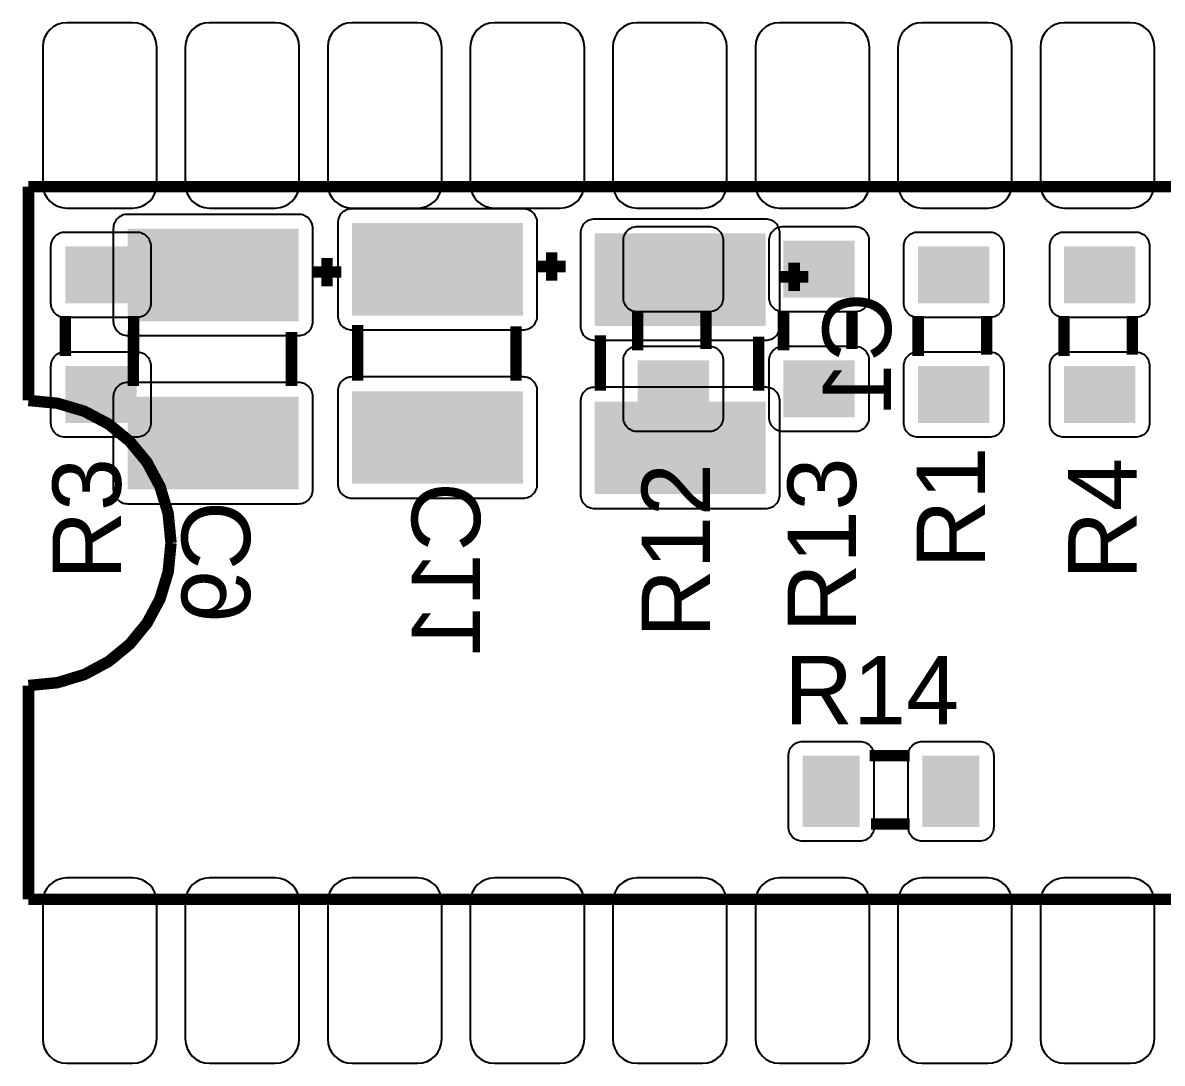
# Model space of a CAD drawing. Header units: inches. Extents: x -2.35 to 2.38, y -1.46 to 1.48.
# Drawn here: x -1.071 to -0.271, y -0.836 to -0.106 of the extents above; entities that cross this region are included whole.
import ezdxf

# ---------------------------------------------------------------- set-up
doc = ezdxf.new("R2010")
doc.units = ezdxf.units.IN
doc.layers.get('0').update_dxf_attribs({"linetype": 'CONTINUOUS'})

# ---------------------------------------------------------------- blocks, each defined once
blk = doc.blocks.new('RPAD')
blk.add_trace([(-0.5, -0.5), (-0.5, 0.5), (0.5, -0.5), (0.5, 0.5)])

msp = doc.modelspace()

# ---------------------------------------------------------------- linework, layer by layer
for points in [[(-1.039638, -0.236378), (-0.993638, -0.236378), (-0.990162, -0.23604), (-0.986948, -0.235067), (-0.984057, -0.23352), (-0.981552, -0.231464), (-0.979495, -0.228959), (-0.977949, -0.226068), (-0.976976, -0.222854), (-0.976638, -0.219378), (-0.976638, -0.123378), (-0.976976, -0.119902), (-0.977949, -0.116688), (-0.979495, -0.113797), (-0.981552, -0.111292), (-0.984057, -0.109235), (-0.986948, -0.107689), (-0.990162, -0.106716), (-0.993638, -0.106378), (-1.039638, -0.106378), (-1.043114, -0.106716), (-1.046328, -0.107689), (-1.049219, -0.109235), (-1.051724, -0.111292), (-1.05378, -0.113797), (-1.055326, -0.116688), (-1.0563, -0.119902), (-1.056638, -0.123378), (-1.056638, -0.219378), (-1.0563, -0.222854), (-1.055326, -0.226068), (-1.05378, -0.228959), (-1.051724, -0.231464), (-1.049219, -0.23352), (-1.046328, -0.235067), (-1.043114, -0.23604), (-1.039638, -0.236378)], [(-0.939638, -0.236378), (-0.893638, -0.236378), (-0.890162, -0.23604), (-0.886948, -0.235067), (-0.884057, -0.23352), (-0.881552, -0.231464), (-0.879495, -0.228959), (-0.877949, -0.226068), (-0.876976, -0.222854), (-0.876638, -0.219378), (-0.876638, -0.123378), (-0.876976, -0.119902), (-0.877949, -0.116688), (-0.879495, -0.113797), (-0.881552, -0.111292), (-0.884057, -0.109235), (-0.886948, -0.107689), (-0.890162, -0.106716), (-0.893638, -0.106378), (-0.939638, -0.106378), (-0.943114, -0.106716), (-0.946328, -0.107689), (-0.949219, -0.109235), (-0.951724, -0.111292), (-0.95378, -0.113797), (-0.955326, -0.116688), (-0.9563, -0.119902), (-0.956638, -0.123378), (-0.956638, -0.219378), (-0.9563, -0.222854), (-0.955326, -0.226068), (-0.95378, -0.228959), (-0.951724, -0.231464), (-0.949219, -0.23352), (-0.946328, -0.235067), (-0.943114, -0.23604), (-0.939638, -0.236378)], [(-0.839638, -0.236378), (-0.793638, -0.236378), (-0.790162, -0.23604), (-0.786948, -0.235067), (-0.784057, -0.23352), (-0.781552, -0.231464), (-0.779495, -0.228959), (-0.777949, -0.226068), (-0.776976, -0.222854), (-0.776638, -0.219378), (-0.776638, -0.123378), (-0.776976, -0.119902), (-0.777949, -0.116688), (-0.779495, -0.113797), (-0.781552, -0.111292), (-0.784057, -0.109235), (-0.786948, -0.107689), (-0.790162, -0.106716), (-0.793638, -0.106378), (-0.839638, -0.106378), (-0.843114, -0.106716), (-0.846328, -0.107689), (-0.849219, -0.109235), (-0.851724, -0.111292), (-0.85378, -0.113797), (-0.855326, -0.116688), (-0.8563, -0.119902), (-0.856638, -0.123378), (-0.856638, -0.219378), (-0.8563, -0.222854), (-0.855326, -0.226068), (-0.85378, -0.228959), (-0.851724, -0.231464), (-0.849219, -0.23352), (-0.846328, -0.235067), (-0.843114, -0.23604), (-0.839638, -0.236378)], [(-0.739638, -0.236378), (-0.693638, -0.236378), (-0.690162, -0.23604), (-0.686948, -0.235067), (-0.684057, -0.23352), (-0.681552, -0.231464), (-0.679495, -0.228959), (-0.677949, -0.226068), (-0.676976, -0.222854), (-0.676638, -0.219378), (-0.676638, -0.123378), (-0.676976, -0.119902), (-0.677949, -0.116688), (-0.679495, -0.113797), (-0.681552, -0.111292), (-0.684057, -0.109235), (-0.686948, -0.107689), (-0.690162, -0.106716), (-0.693638, -0.106378), (-0.739638, -0.106378), (-0.743114, -0.106716), (-0.746328, -0.107689), (-0.749219, -0.109235), (-0.751724, -0.111292), (-0.75378, -0.113797), (-0.755326, -0.116688), (-0.7563, -0.119902), (-0.756638, -0.123378), (-0.756638, -0.219378), (-0.7563, -0.222854), (-0.755326, -0.226068), (-0.75378, -0.228959), (-0.751724, -0.231464), (-0.749219, -0.23352), (-0.746328, -0.235067), (-0.743114, -0.23604), (-0.739638, -0.236378)], [(-0.639638, -0.236378), (-0.593638, -0.236378), (-0.590162, -0.23604), (-0.586948, -0.235067), (-0.584057, -0.23352), (-0.581552, -0.231464), (-0.579495, -0.228959), (-0.577949, -0.226068), (-0.576976, -0.222854), (-0.576638, -0.219378), (-0.576638, -0.123378), (-0.576976, -0.119902), (-0.577949, -0.116688), (-0.579495, -0.113797), (-0.581552, -0.111292), (-0.584057, -0.109235), (-0.586948, -0.107689), (-0.590162, -0.106716), (-0.593638, -0.106378), (-0.639638, -0.106378), (-0.643114, -0.106716), (-0.646328, -0.107689), (-0.649219, -0.109235), (-0.651724, -0.111292), (-0.65378, -0.113797), (-0.655326, -0.116688), (-0.6563, -0.119902), (-0.656638, -0.123378), (-0.656638, -0.219378), (-0.6563, -0.222854), (-0.655326, -0.226068), (-0.65378, -0.228959), (-0.651724, -0.231464), (-0.649219, -0.23352), (-0.646328, -0.235067), (-0.643114, -0.23604), (-0.639638, -0.236378)], [(-0.539638, -0.236378), (-0.493638, -0.236378), (-0.490162, -0.23604), (-0.486948, -0.235067), (-0.484057, -0.23352), (-0.481552, -0.231464), (-0.479495, -0.228959), (-0.477949, -0.226068), (-0.476976, -0.222854), (-0.476638, -0.219378), (-0.476638, -0.123378), (-0.476976, -0.119902), (-0.477949, -0.116688), (-0.479495, -0.113797), (-0.481552, -0.111292), (-0.484057, -0.109235), (-0.486948, -0.107689), (-0.490162, -0.106716), (-0.493638, -0.106378), (-0.539638, -0.106378), (-0.543114, -0.106716), (-0.546328, -0.107689), (-0.549219, -0.109235), (-0.551724, -0.111292), (-0.55378, -0.113797), (-0.555326, -0.116688), (-0.5563, -0.119902), (-0.556638, -0.123378), (-0.556638, -0.219378), (-0.5563, -0.222854), (-0.555326, -0.226068), (-0.55378, -0.228959), (-0.551724, -0.231464), (-0.549219, -0.23352), (-0.546328, -0.235067), (-0.543114, -0.23604), (-0.539638, -0.236378)], [(-0.439638, -0.236378), (-0.393638, -0.236378), (-0.390162, -0.23604), (-0.386948, -0.235067), (-0.384057, -0.23352), (-0.381552, -0.231464), (-0.379495, -0.228959), (-0.377949, -0.226068), (-0.376976, -0.222854), (-0.376638, -0.219378), (-0.376638, -0.123378), (-0.376976, -0.119902), (-0.377949, -0.116688), (-0.379495, -0.113797), (-0.381552, -0.111292), (-0.384057, -0.109235), (-0.386948, -0.107689), (-0.390162, -0.106716), (-0.393638, -0.106378), (-0.439638, -0.106378), (-0.443114, -0.106716), (-0.446328, -0.107689), (-0.449219, -0.109235), (-0.451724, -0.111292), (-0.45378, -0.113797), (-0.455326, -0.116688), (-0.4563, -0.119902), (-0.456638, -0.123378), (-0.456638, -0.219378), (-0.4563, -0.222854), (-0.455326, -0.226068), (-0.45378, -0.228959), (-0.451724, -0.231464), (-0.449219, -0.23352), (-0.446328, -0.235067), (-0.443114, -0.23604), (-0.439638, -0.236378)], [(-0.339638, -0.236378), (-0.293638, -0.236378), (-0.290162, -0.23604), (-0.286948, -0.235067), (-0.284057, -0.23352), (-0.281552, -0.231464), (-0.279495, -0.228959), (-0.277949, -0.226068), (-0.276976, -0.222854), (-0.276638, -0.219378), (-0.276638, -0.123378), (-0.276976, -0.119902), (-0.277949, -0.116688), (-0.279495, -0.113797), (-0.281552, -0.111292), (-0.284057, -0.109235), (-0.286948, -0.107689), (-0.290162, -0.106716), (-0.293638, -0.106378), (-0.339638, -0.106378), (-0.343114, -0.106716), (-0.346328, -0.107689), (-0.349219, -0.109235), (-0.351724, -0.111292), (-0.35378, -0.113797), (-0.355326, -0.116688), (-0.3563, -0.119902), (-0.356638, -0.123378), (-0.356638, -0.219378), (-0.3563, -0.222854), (-0.355326, -0.226068), (-0.35378, -0.228959), (-0.351724, -0.231464), (-0.349219, -0.23352), (-0.346328, -0.235067), (-0.343114, -0.23604), (-0.339638, -0.236378)], [(-0.70963, -0.311862), (-0.70963, -0.246862), (-0.70968, -0.245823), (-0.709829, -0.244818), (-0.710071, -0.243851), (-0.710402, -0.242927), (-0.710816, -0.24205), (-0.711311, -0.241226), (-0.71188, -0.240459), (-0.71252, -0.239753), (-0.713227, -0.239113), (-0.713994, -0.238543), (-0.714818, -0.238049), (-0.715694, -0.237634), (-0.716619, -0.237303), (-0.717585, -0.237061), (-0.718591, -0.236913), (-0.71963, -0.236862), (-0.83963, -0.236862), (-0.840669, -0.236913), (-0.841674, -0.237061), (-0.842641, -0.237303), (-0.843565, -0.237634), (-0.844442, -0.238049), (-0.845266, -0.238543), (-0.846033, -0.239113), (-0.846739, -0.239753), (-0.84738, -0.240459), (-0.847949, -0.241226), (-0.848444, -0.24205), (-0.848858, -0.242927), (-0.849189, -0.243851), (-0.849431, -0.244818), (-0.84958, -0.245823), (-0.84963, -0.246862), (-0.84963, -0.311862), (-0.84958, -0.312902), (-0.849431, -0.313907), (-0.849189, -0.314874), (-0.848858, -0.315798), (-0.848444, -0.316674), (-0.847949, -0.317498), (-0.84738, -0.318266), (-0.846739, -0.318972), (-0.846033, -0.319612), (-0.845266, -0.320181), (-0.844442, -0.320676), (-0.843565, -0.321091), (-0.842641, -0.321421), (-0.841674, -0.321663), (-0.840669, -0.321812), (-0.83963, -0.321862), (-0.71963, -0.321862), (-0.718591, -0.321812), (-0.717585, -0.321663), (-0.716619, -0.321421), (-0.715694, -0.321091), (-0.714818, -0.320676), (-0.713994, -0.320181), (-0.713227, -0.319612), (-0.71252, -0.318972), (-0.71188, -0.318266), (-0.711311, -0.317498), (-0.710816, -0.316674), (-0.710402, -0.315798), (-0.710071, -0.314874), (-0.709829, -0.313907), (-0.70968, -0.312902), (-0.70963, -0.311862)], [(-0.86711, -0.315799), (-0.86711, -0.250799), (-0.867161, -0.24976), (-0.867309, -0.248755), (-0.867551, -0.247788), (-0.867882, -0.246864), (-0.868296, -0.245987), (-0.868791, -0.245163), (-0.869361, -0.244396), (-0.870001, -0.24369), (-0.870707, -0.24305), (-0.871474, -0.24248), (-0.872298, -0.241986), (-0.873175, -0.241571), (-0.874099, -0.24124), (-0.875066, -0.240998), (-0.876071, -0.24085), (-0.87711, -0.240799), (-0.99711, -0.240799), (-0.99815, -0.24085), (-0.999155, -0.240998), (-1.000122, -0.24124), (-1.001046, -0.241571), (-1.001922, -0.241986), (-1.002746, -0.24248), (-1.003513, -0.24305), (-1.00422, -0.24369), (-1.00486, -0.244396), (-1.005429, -0.245163), (-1.005924, -0.245987), (-1.006339, -0.246864), (-1.006669, -0.247788), (-1.006911, -0.248755), (-1.00706, -0.24976), (-1.00711, -0.250799), (-1.00711, -0.315799), (-1.00706, -0.316839), (-1.006911, -0.317844), (-1.006669, -0.318811), (-1.006339, -0.319735), (-1.005924, -0.320611), (-1.005429, -0.321435), (-1.00486, -0.322203), (-1.00422, -0.322909), (-1.003513, -0.323549), (-1.002746, -0.324118), (-1.001922, -0.324613), (-1.001046, -0.325028), (-1.000122, -0.325358), (-0.999155, -0.3256), (-0.99815, -0.325749), (-0.99711, -0.325799), (-0.87711, -0.325799), (-0.876071, -0.325749), (-0.875066, -0.3256), (-0.874099, -0.325358), (-0.873175, -0.325028), (-0.872298, -0.324613), (-0.871474, -0.324118), (-0.870707, -0.323549), (-0.870001, -0.322909), (-0.869361, -0.322203), (-0.868791, -0.321435), (-0.868296, -0.320611), (-0.867882, -0.319735), (-0.867551, -0.318811), (-0.867309, -0.317844), (-0.867161, -0.316839), (-0.86711, -0.315799)], [(-0.53941, -0.319106), (-0.53941, -0.254106), (-0.53946, -0.253067), (-0.539609, -0.252062), (-0.539851, -0.251095), (-0.540181, -0.250171), (-0.540596, -0.249294), (-0.541091, -0.24847), (-0.54166, -0.247703), (-0.5423, -0.246997), (-0.543007, -0.246357), (-0.543774, -0.245787), (-0.544598, -0.245293), (-0.545474, -0.244878), (-0.546398, -0.244547), (-0.547365, -0.244305), (-0.54837, -0.244157), (-0.54941, -0.244106), (-0.66941, -0.244106), (-0.670449, -0.244157), (-0.671454, -0.244305), (-0.672421, -0.244547), (-0.673345, -0.244878), (-0.674222, -0.245293), (-0.675046, -0.245787), (-0.675813, -0.246357), (-0.676519, -0.246997), (-0.677159, -0.247703), (-0.677729, -0.24847), (-0.678224, -0.249294), (-0.678638, -0.250171), (-0.678969, -0.251095), (-0.679211, -0.252062), (-0.679359, -0.253067), (-0.67941, -0.254106), (-0.67941, -0.319106), (-0.679359, -0.320146), (-0.679211, -0.321151), (-0.678969, -0.322118), (-0.678638, -0.323042), (-0.678224, -0.323918), (-0.677729, -0.324742), (-0.677159, -0.32551), (-0.676519, -0.326216), (-0.675813, -0.326856), (-0.675046, -0.327425), (-0.674222, -0.32792), (-0.673345, -0.328335), (-0.672421, -0.328665), (-0.671454, -0.328907), (-0.670449, -0.329056), (-0.66941, -0.329106), (-0.54941, -0.329106), (-0.54837, -0.329056), (-0.547365, -0.328907), (-0.546398, -0.328665), (-0.545474, -0.328335), (-0.544598, -0.32792), (-0.543774, -0.327425), (-0.543007, -0.326856), (-0.5423, -0.326216), (-0.54166, -0.32551), (-0.541091, -0.324742), (-0.540596, -0.323918), (-0.540181, -0.323042), (-0.539851, -0.322118), (-0.539609, -0.321151), (-0.53946, -0.320146), (-0.53941, -0.319106)], [(-0.98085, -0.263189), (-0.98085, -0.303189), (-0.980901, -0.304228), (-0.981049, -0.305233), (-0.981291, -0.3062), (-0.981622, -0.307124), (-0.982037, -0.308001), (-0.982531, -0.308825), (-0.983101, -0.309593), (-0.983741, -0.310298), (-0.984447, -0.310939), (-0.985215, -0.311508), (-0.986039, -0.312002), (-0.986915, -0.312417), (-0.987839, -0.312748), (-0.988806, -0.31299), (-0.989811, -0.313139), (-0.99085, -0.313189), (-1.04085, -0.313189), (-1.04189, -0.313139), (-1.042895, -0.31299), (-1.043862, -0.312748), (-1.044786, -0.312417), (-1.045662, -0.312002), (-1.046486, -0.311508), (-1.047254, -0.310939), (-1.04796, -0.310298), (-1.0486, -0.309593), (-1.049169, -0.308825), (-1.049664, -0.308001), (-1.050079, -0.307124), (-1.050409, -0.3062), (-1.050652, -0.305233), (-1.0508, -0.304228), (-1.05085, -0.303189), (-1.05085, -0.263189), (-1.0508, -0.26215), (-1.050652, -0.261144), (-1.050409, -0.260178), (-1.050079, -0.259254), (-1.049664, -0.258377), (-1.049169, -0.257553), (-1.0486, -0.256785), (-1.04796, -0.25608), (-1.047254, -0.255439), (-1.046486, -0.25487), (-1.045662, -0.254376), (-1.044786, -0.253961), (-1.043862, -0.25363), (-1.042895, -0.253388), (-1.04189, -0.253239), (-1.04085, -0.253189), (-0.99085, -0.253189), (-0.989811, -0.253239), (-0.988806, -0.253388), (-0.987839, -0.25363), (-0.986915, -0.253961), (-0.986039, -0.254376), (-0.985215, -0.25487), (-0.984447, -0.255439), (-0.983741, -0.25608), (-0.983101, -0.256785), (-0.982531, -0.257553), (-0.982037, -0.258377), (-0.981622, -0.259254), (-0.981291, -0.260178), (-0.981049, -0.261144), (-0.980901, -0.26215), (-0.98085, -0.263189)], [(-0.579276, -0.259252), (-0.579276, -0.299252), (-0.579326, -0.300291), (-0.579474, -0.301296), (-0.579717, -0.302263), (-0.580047, -0.303187), (-0.580462, -0.304064), (-0.580957, -0.304888), (-0.581526, -0.305656), (-0.582166, -0.306361), (-0.582872, -0.307002), (-0.58364, -0.307571), (-0.584464, -0.308065), (-0.58534, -0.30848), (-0.586264, -0.308811), (-0.587231, -0.309053), (-0.588236, -0.309202), (-0.589276, -0.309252), (-0.639276, -0.309252), (-0.640315, -0.309202), (-0.64132, -0.309053), (-0.642287, -0.308811), (-0.643211, -0.30848), (-0.644087, -0.308065), (-0.644911, -0.307571), (-0.645679, -0.307002), (-0.646385, -0.306361), (-0.647025, -0.305656), (-0.647594, -0.304888), (-0.648089, -0.304064), (-0.648504, -0.303187), (-0.648835, -0.302263), (-0.649077, -0.301296), (-0.649225, -0.300291), (-0.649276, -0.299252), (-0.649276, -0.259252), (-0.649225, -0.258213), (-0.649077, -0.257207), (-0.648835, -0.256241), (-0.648504, -0.255317), (-0.648089, -0.25444), (-0.647594, -0.253616), (-0.647025, -0.252848), (-0.646385, -0.252143), (-0.645679, -0.251502), (-0.644911, -0.250933), (-0.644087, -0.250439), (-0.643211, -0.250024), (-0.642287, -0.249693), (-0.64132, -0.249451), (-0.640315, -0.249302), (-0.639276, -0.249252), (-0.589276, -0.249252), (-0.588236, -0.249302), (-0.587231, -0.249451), (-0.586264, -0.249693), (-0.58534, -0.250024), (-0.584464, -0.250439), (-0.58364, -0.250933), (-0.582872, -0.251502), (-0.582166, -0.252143), (-0.581526, -0.252848), (-0.580957, -0.253616), (-0.580462, -0.25444), (-0.580047, -0.255317), (-0.579717, -0.256241), (-0.579474, -0.257207), (-0.579326, -0.258213), (-0.579276, -0.259252)], [(-0.476913, -0.259252), (-0.476913, -0.299252), (-0.476964, -0.300291), (-0.477112, -0.301296), (-0.477354, -0.302263), (-0.477685, -0.303187), (-0.4781, -0.304064), (-0.478594, -0.304888), (-0.479164, -0.305656), (-0.479804, -0.306361), (-0.48051, -0.307002), (-0.481278, -0.307571), (-0.482102, -0.308065), (-0.482978, -0.30848), (-0.483902, -0.308811), (-0.484869, -0.309053), (-0.485874, -0.309202), (-0.486913, -0.309252), (-0.536913, -0.309252), (-0.537953, -0.309202), (-0.538958, -0.309053), (-0.539925, -0.308811), (-0.540849, -0.30848), (-0.541725, -0.308065), (-0.542549, -0.307571), (-0.543317, -0.307002), (-0.544023, -0.306361), (-0.544663, -0.305656), (-0.545232, -0.304888), (-0.545727, -0.304064), (-0.546142, -0.303187), (-0.546472, -0.302263), (-0.546715, -0.301296), (-0.546863, -0.300291), (-0.546913, -0.299252), (-0.546913, -0.259252), (-0.546863, -0.258213), (-0.546715, -0.257207), (-0.546472, -0.256241), (-0.546142, -0.255317), (-0.545727, -0.25444), (-0.545232, -0.253616), (-0.544663, -0.252848), (-0.544023, -0.252143), (-0.543317, -0.251502), (-0.542549, -0.250933), (-0.541725, -0.250439), (-0.540849, -0.250024), (-0.539925, -0.249693), (-0.538958, -0.249451), (-0.537953, -0.249302), (-0.536913, -0.249252), (-0.486913, -0.249252), (-0.485874, -0.249302), (-0.484869, -0.249451), (-0.483902, -0.249693), (-0.482978, -0.250024), (-0.482102, -0.250439), (-0.481278, -0.250933), (-0.48051, -0.251502), (-0.479804, -0.252143), (-0.479164, -0.252848), (-0.478594, -0.253616), (-0.4781, -0.25444), (-0.477685, -0.255317), (-0.477354, -0.256241), (-0.477112, -0.257207), (-0.476964, -0.258213), (-0.476913, -0.259252)], [(-0.382425, -0.263189), (-0.382425, -0.303189), (-0.382476, -0.304228), (-0.382624, -0.305233), (-0.382866, -0.3062), (-0.383197, -0.307124), (-0.383611, -0.308001), (-0.384106, -0.308825), (-0.384676, -0.309593), (-0.385316, -0.310298), (-0.386022, -0.310939), (-0.386789, -0.311508), (-0.387613, -0.312002), (-0.38849, -0.312417), (-0.389414, -0.312748), (-0.390381, -0.31299), (-0.391386, -0.313139), (-0.392425, -0.313189), (-0.442425, -0.313189), (-0.443465, -0.313139), (-0.44447, -0.31299), (-0.445437, -0.312748), (-0.446361, -0.312417), (-0.447237, -0.312002), (-0.448061, -0.311508), (-0.448828, -0.310939), (-0.449535, -0.310298), (-0.450175, -0.309593), (-0.450744, -0.308825), (-0.451239, -0.308001), (-0.451654, -0.307124), (-0.451984, -0.3062), (-0.452226, -0.305233), (-0.452375, -0.304228), (-0.452425, -0.303189), (-0.452425, -0.263189), (-0.452375, -0.26215), (-0.452226, -0.261144), (-0.451984, -0.260178), (-0.451654, -0.259254), (-0.451239, -0.258377), (-0.450744, -0.257553), (-0.450175, -0.256785), (-0.449535, -0.25608), (-0.448828, -0.255439), (-0.448061, -0.25487), (-0.447237, -0.254376), (-0.446361, -0.253961), (-0.445437, -0.25363), (-0.44447, -0.253388), (-0.443465, -0.253239), (-0.442425, -0.253189), (-0.392425, -0.253189), (-0.391386, -0.253239), (-0.390381, -0.253388), (-0.389414, -0.25363), (-0.38849, -0.253961), (-0.387613, -0.254376), (-0.386789, -0.25487), (-0.386022, -0.255439), (-0.385316, -0.25608), (-0.384676, -0.256785), (-0.384106, -0.257553), (-0.383611, -0.258377), (-0.383197, -0.259254), (-0.382866, -0.260178), (-0.382624, -0.261144), (-0.382476, -0.26215), (-0.382425, -0.263189)], [(-0.280063, -0.263189), (-0.280063, -0.303189), (-0.280113, -0.304228), (-0.280262, -0.305233), (-0.280504, -0.3062), (-0.280835, -0.307124), (-0.281249, -0.308001), (-0.281744, -0.308825), (-0.282313, -0.309593), (-0.282954, -0.310298), (-0.28366, -0.310939), (-0.284427, -0.311508), (-0.285251, -0.312002), (-0.286128, -0.312417), (-0.287052, -0.312748), (-0.288019, -0.31299), (-0.289024, -0.313139), (-0.290063, -0.313189), (-0.340063, -0.313189), (-0.341102, -0.313139), (-0.342107, -0.31299), (-0.343074, -0.312748), (-0.343998, -0.312417), (-0.344875, -0.312002), (-0.345699, -0.311508), (-0.346466, -0.310939), (-0.347172, -0.310298), (-0.347813, -0.309593), (-0.348382, -0.308825), (-0.348877, -0.308001), (-0.349291, -0.307124), (-0.349622, -0.3062), (-0.349864, -0.305233), (-0.350013, -0.304228), (-0.350063, -0.303189), (-0.350063, -0.263189), (-0.350013, -0.26215), (-0.349864, -0.261144), (-0.349622, -0.260178), (-0.349291, -0.259254), (-0.348877, -0.258377), (-0.348382, -0.257553), (-0.347813, -0.256785), (-0.347172, -0.25608), (-0.346466, -0.255439), (-0.345699, -0.25487), (-0.344875, -0.254376), (-0.343998, -0.253961), (-0.343074, -0.25363), (-0.342107, -0.253388), (-0.341102, -0.253239), (-0.340063, -0.253189), (-0.290063, -0.253189), (-0.289024, -0.253239), (-0.288019, -0.253388), (-0.287052, -0.25363), (-0.286128, -0.253961), (-0.285251, -0.254376), (-0.284427, -0.25487), (-0.28366, -0.255439), (-0.282954, -0.25608), (-0.282313, -0.256785), (-0.281744, -0.257553), (-0.281249, -0.258377), (-0.280835, -0.259254), (-0.280504, -0.260178), (-0.280262, -0.261144), (-0.280113, -0.26215), (-0.280063, -0.263189)], [(-0.579276, -0.343252), (-0.579276, -0.383252), (-0.579326, -0.384291), (-0.579474, -0.385296), (-0.579717, -0.386263), (-0.580047, -0.387187), (-0.580462, -0.388064), (-0.580957, -0.388888), (-0.581526, -0.389656), (-0.582166, -0.390361), (-0.582872, -0.391002), (-0.58364, -0.391571), (-0.584464, -0.392065), (-0.58534, -0.39248), (-0.586264, -0.392811), (-0.587231, -0.393053), (-0.588236, -0.393202), (-0.589276, -0.393252), (-0.639276, -0.393252), (-0.640315, -0.393202), (-0.64132, -0.393053), (-0.642287, -0.392811), (-0.643211, -0.39248), (-0.644087, -0.392065), (-0.644911, -0.391571), (-0.645679, -0.391002), (-0.646385, -0.390361), (-0.647025, -0.389656), (-0.647594, -0.388888), (-0.648089, -0.388064), (-0.648504, -0.387187), (-0.648835, -0.386263), (-0.649077, -0.385296), (-0.649225, -0.384291), (-0.649276, -0.383252), (-0.649276, -0.343252), (-0.649225, -0.342213), (-0.649077, -0.341207), (-0.648835, -0.340241), (-0.648504, -0.339317), (-0.648089, -0.33844), (-0.647594, -0.337616), (-0.647025, -0.336848), (-0.646385, -0.336143), (-0.645679, -0.335502), (-0.644911, -0.334933), (-0.644087, -0.334439), (-0.643211, -0.334024), (-0.642287, -0.333693), (-0.64132, -0.333451), (-0.640315, -0.333302), (-0.639276, -0.333252), (-0.589276, -0.333252), (-0.588236, -0.333302), (-0.587231, -0.333451), (-0.586264, -0.333693), (-0.58534, -0.334024), (-0.584464, -0.334439), (-0.58364, -0.334933), (-0.582872, -0.335502), (-0.582166, -0.336143), (-0.581526, -0.336848), (-0.580957, -0.337616), (-0.580462, -0.33844), (-0.580047, -0.339317), (-0.579717, -0.340241), (-0.579474, -0.341207), (-0.579326, -0.342213), (-0.579276, -0.343252)], [(-0.476913, -0.343252), (-0.476913, -0.383252), (-0.476964, -0.384291), (-0.477112, -0.385296), (-0.477354, -0.386263), (-0.477685, -0.387187), (-0.4781, -0.388064), (-0.478594, -0.388888), (-0.479164, -0.389656), (-0.479804, -0.390361), (-0.48051, -0.391002), (-0.481278, -0.391571), (-0.482102, -0.392065), (-0.482978, -0.39248), (-0.483902, -0.392811), (-0.484869, -0.393053), (-0.485874, -0.393202), (-0.486913, -0.393252), (-0.536913, -0.393252), (-0.537953, -0.393202), (-0.538958, -0.393053), (-0.539925, -0.392811), (-0.540849, -0.39248), (-0.541725, -0.392065), (-0.542549, -0.391571), (-0.543317, -0.391002), (-0.544023, -0.390361), (-0.544663, -0.389656), (-0.545232, -0.388888), (-0.545727, -0.388064), (-0.546142, -0.387187), (-0.546472, -0.386263), (-0.546715, -0.385296), (-0.546863, -0.384291), (-0.546913, -0.383252), (-0.546913, -0.343252), (-0.546863, -0.342213), (-0.546715, -0.341207), (-0.546472, -0.340241), (-0.546142, -0.339317), (-0.545727, -0.33844), (-0.545232, -0.337616), (-0.544663, -0.336848), (-0.544023, -0.336143), (-0.543317, -0.335502), (-0.542549, -0.334933), (-0.541725, -0.334439), (-0.540849, -0.334024), (-0.539925, -0.333693), (-0.538958, -0.333451), (-0.537953, -0.333302), (-0.536913, -0.333252), (-0.486913, -0.333252), (-0.485874, -0.333302), (-0.484869, -0.333451), (-0.483902, -0.333693), (-0.482978, -0.334024), (-0.482102, -0.334439), (-0.481278, -0.334933), (-0.48051, -0.335502), (-0.479804, -0.336143), (-0.479164, -0.336848), (-0.478594, -0.337616), (-0.4781, -0.33844), (-0.477685, -0.339317), (-0.477354, -0.340241), (-0.477112, -0.341207), (-0.476964, -0.342213), (-0.476913, -0.343252)], [(-0.98085, -0.347189), (-0.98085, -0.387189), (-0.980901, -0.388228), (-0.981049, -0.389233), (-0.981291, -0.3902), (-0.981622, -0.391124), (-0.982037, -0.392001), (-0.982531, -0.392825), (-0.983101, -0.393593), (-0.983741, -0.394298), (-0.984447, -0.394939), (-0.985215, -0.395508), (-0.986039, -0.396002), (-0.986915, -0.396417), (-0.987839, -0.396748), (-0.988806, -0.39699), (-0.989811, -0.397139), (-0.99085, -0.397189), (-1.04085, -0.397189), (-1.04189, -0.397139), (-1.042895, -0.39699), (-1.043862, -0.396748), (-1.044786, -0.396417), (-1.045662, -0.396002), (-1.046486, -0.395508), (-1.047254, -0.394939), (-1.04796, -0.394298), (-1.0486, -0.393593), (-1.049169, -0.392825), (-1.049664, -0.392001), (-1.050079, -0.391124), (-1.050409, -0.3902), (-1.050652, -0.389233), (-1.0508, -0.388228), (-1.05085, -0.387189), (-1.05085, -0.347189), (-1.0508, -0.34615), (-1.050652, -0.345144), (-1.050409, -0.344178), (-1.050079, -0.343254), (-1.049664, -0.342377), (-1.049169, -0.341553), (-1.0486, -0.340785), (-1.04796, -0.34008), (-1.047254, -0.339439), (-1.046486, -0.33887), (-1.045662, -0.338376), (-1.044786, -0.337961), (-1.043862, -0.33763), (-1.042895, -0.337388), (-1.04189, -0.337239), (-1.04085, -0.337189), (-0.99085, -0.337189), (-0.989811, -0.337239), (-0.988806, -0.337388), (-0.987839, -0.33763), (-0.986915, -0.337961), (-0.986039, -0.338376), (-0.985215, -0.33887), (-0.984447, -0.339439), (-0.983741, -0.34008), (-0.983101, -0.340785), (-0.982531, -0.341553), (-0.982037, -0.342377), (-0.981622, -0.343254), (-0.981291, -0.344178), (-0.981049, -0.345144), (-0.980901, -0.34615), (-0.98085, -0.347189)], [(-0.382425, -0.347189), (-0.382425, -0.387189), (-0.382476, -0.388228), (-0.382624, -0.389233), (-0.382866, -0.3902), (-0.383197, -0.391124), (-0.383611, -0.392001), (-0.384106, -0.392825), (-0.384676, -0.393593), (-0.385316, -0.394298), (-0.386022, -0.394939), (-0.386789, -0.395508), (-0.387613, -0.396002), (-0.38849, -0.396417), (-0.389414, -0.396748), (-0.390381, -0.39699), (-0.391386, -0.397139), (-0.392425, -0.397189), (-0.442425, -0.397189), (-0.443465, -0.397139), (-0.44447, -0.39699), (-0.445437, -0.396748), (-0.446361, -0.396417), (-0.447237, -0.396002), (-0.448061, -0.395508), (-0.448828, -0.394939), (-0.449535, -0.394298), (-0.450175, -0.393593), (-0.450744, -0.392825), (-0.451239, -0.392001), (-0.451654, -0.391124), (-0.451984, -0.3902), (-0.452226, -0.389233), (-0.452375, -0.388228), (-0.452425, -0.387189), (-0.452425, -0.347189), (-0.452375, -0.34615), (-0.452226, -0.345144), (-0.451984, -0.344178), (-0.451654, -0.343254), (-0.451239, -0.342377), (-0.450744, -0.341553), (-0.450175, -0.340785), (-0.449535, -0.34008), (-0.448828, -0.339439), (-0.448061, -0.33887), (-0.447237, -0.338376), (-0.446361, -0.337961), (-0.445437, -0.33763), (-0.44447, -0.337388), (-0.443465, -0.337239), (-0.442425, -0.337189), (-0.392425, -0.337189), (-0.391386, -0.337239), (-0.390381, -0.337388), (-0.389414, -0.33763), (-0.38849, -0.337961), (-0.387613, -0.338376), (-0.386789, -0.33887), (-0.386022, -0.339439), (-0.385316, -0.34008), (-0.384676, -0.340785), (-0.384106, -0.341553), (-0.383611, -0.342377), (-0.383197, -0.343254), (-0.382866, -0.344178), (-0.382624, -0.345144), (-0.382476, -0.34615), (-0.382425, -0.347189)], [(-0.280063, -0.347189), (-0.280063, -0.387189), (-0.280113, -0.388228), (-0.280262, -0.389233), (-0.280504, -0.3902), (-0.280835, -0.391124), (-0.281249, -0.392001), (-0.281744, -0.392825), (-0.282313, -0.393593), (-0.282954, -0.394298), (-0.28366, -0.394939), (-0.284427, -0.395508), (-0.285251, -0.396002), (-0.286128, -0.396417), (-0.287052, -0.396748), (-0.288019, -0.39699), (-0.289024, -0.397139), (-0.290063, -0.397189), (-0.340063, -0.397189), (-0.341102, -0.397139), (-0.342107, -0.39699), (-0.343074, -0.396748), (-0.343998, -0.396417), (-0.344875, -0.396002), (-0.345699, -0.395508), (-0.346466, -0.394939), (-0.347172, -0.394298), (-0.347813, -0.393593), (-0.348382, -0.392825), (-0.348877, -0.392001), (-0.349291, -0.391124), (-0.349622, -0.3902), (-0.349864, -0.389233), (-0.350013, -0.388228), (-0.350063, -0.387189), (-0.350063, -0.347189), (-0.350013, -0.34615), (-0.349864, -0.345144), (-0.349622, -0.344178), (-0.349291, -0.343254), (-0.348877, -0.342377), (-0.348382, -0.341553), (-0.347813, -0.340785), (-0.347172, -0.34008), (-0.346466, -0.339439), (-0.345699, -0.33887), (-0.344875, -0.338376), (-0.343998, -0.337961), (-0.343074, -0.33763), (-0.342107, -0.337388), (-0.341102, -0.337239), (-0.340063, -0.337189), (-0.290063, -0.337189), (-0.289024, -0.337239), (-0.288019, -0.337388), (-0.287052, -0.33763), (-0.286128, -0.337961), (-0.285251, -0.338376), (-0.284427, -0.33887), (-0.28366, -0.339439), (-0.282954, -0.34008), (-0.282313, -0.340785), (-0.281744, -0.341553), (-0.281249, -0.342377), (-0.280835, -0.343254), (-0.280504, -0.344178), (-0.280262, -0.345144), (-0.280113, -0.34615), (-0.280063, -0.347189)], [(-0.86711, -0.433799), (-0.86711, -0.368799), (-0.867161, -0.36776), (-0.867309, -0.366755), (-0.867551, -0.365788), (-0.867882, -0.364864), (-0.868296, -0.363987), (-0.868791, -0.363163), (-0.869361, -0.362396), (-0.870001, -0.36169), (-0.870707, -0.36105), (-0.871474, -0.36048), (-0.872298, -0.359986), (-0.873175, -0.359571), (-0.874099, -0.35924), (-0.875066, -0.358998), (-0.876071, -0.35885), (-0.87711, -0.358799), (-0.99711, -0.358799), (-0.99815, -0.35885), (-0.999155, -0.358998), (-1.000122, -0.35924), (-1.001046, -0.359571), (-1.001922, -0.359986), (-1.002746, -0.36048), (-1.003513, -0.36105), (-1.00422, -0.36169), (-1.00486, -0.362396), (-1.005429, -0.363163), (-1.005924, -0.363987), (-1.006339, -0.364864), (-1.006669, -0.365788), (-1.006911, -0.366755), (-1.00706, -0.36776), (-1.00711, -0.368799), (-1.00711, -0.433799), (-1.00706, -0.434839), (-1.006911, -0.435844), (-1.006669, -0.436811), (-1.006339, -0.437735), (-1.005924, -0.438611), (-1.005429, -0.439435), (-1.00486, -0.440203), (-1.00422, -0.440909), (-1.003513, -0.441549), (-1.002746, -0.442118), (-1.001922, -0.442613), (-1.001046, -0.443028), (-1.000122, -0.443358), (-0.999155, -0.4436), (-0.99815, -0.443749), (-0.99711, -0.443799), (-0.87711, -0.443799), (-0.876071, -0.443749), (-0.875066, -0.4436), (-0.874099, -0.443358), (-0.873175, -0.443028), (-0.872298, -0.442613), (-0.871474, -0.442118), (-0.870707, -0.441549), (-0.870001, -0.440909), (-0.869361, -0.440203), (-0.868791, -0.439435), (-0.868296, -0.438611), (-0.867882, -0.437735), (-0.867551, -0.436811), (-0.867309, -0.435844), (-0.867161, -0.434839), (-0.86711, -0.433799)], [(-0.70963, -0.429862), (-0.70963, -0.364862), (-0.70968, -0.363823), (-0.709829, -0.362818), (-0.710071, -0.361851), (-0.710402, -0.360927), (-0.710816, -0.36005), (-0.711311, -0.359226), (-0.71188, -0.358459), (-0.71252, -0.357753), (-0.713227, -0.357113), (-0.713994, -0.356543), (-0.714818, -0.356049), (-0.715694, -0.355634), (-0.716619, -0.355303), (-0.717585, -0.355061), (-0.718591, -0.354913), (-0.71963, -0.354862), (-0.83963, -0.354862), (-0.840669, -0.354913), (-0.841674, -0.355061), (-0.842641, -0.355303), (-0.843565, -0.355634), (-0.844442, -0.356049), (-0.845266, -0.356543), (-0.846033, -0.357113), (-0.846739, -0.357753), (-0.84738, -0.358459), (-0.847949, -0.359226), (-0.848444, -0.36005), (-0.848858, -0.360927), (-0.849189, -0.361851), (-0.849431, -0.362818), (-0.84958, -0.363823), (-0.84963, -0.364862), (-0.84963, -0.429862), (-0.84958, -0.430902), (-0.849431, -0.431907), (-0.849189, -0.432874), (-0.848858, -0.433798), (-0.848444, -0.434674), (-0.847949, -0.435498), (-0.84738, -0.436266), (-0.846739, -0.436972), (-0.846033, -0.437612), (-0.845266, -0.438181), (-0.844442, -0.438676), (-0.843565, -0.439091), (-0.842641, -0.439421), (-0.841674, -0.439663), (-0.840669, -0.439812), (-0.83963, -0.439862), (-0.71963, -0.439862), (-0.718591, -0.439812), (-0.717585, -0.439663), (-0.716619, -0.439421), (-0.715694, -0.439091), (-0.714818, -0.438676), (-0.713994, -0.438181), (-0.713227, -0.437612), (-0.71252, -0.436972), (-0.71188, -0.436266), (-0.711311, -0.435498), (-0.710816, -0.434674), (-0.710402, -0.433798), (-0.710071, -0.432874), (-0.709829, -0.431907), (-0.70968, -0.430902), (-0.70963, -0.429862)], [(-0.53941, -0.437106), (-0.53941, -0.372106), (-0.53946, -0.371067), (-0.539609, -0.370062), (-0.539851, -0.369095), (-0.540181, -0.368171), (-0.540596, -0.367294), (-0.541091, -0.36647), (-0.54166, -0.365703), (-0.5423, -0.364997), (-0.543007, -0.364357), (-0.543774, -0.363787), (-0.544598, -0.363293), (-0.545474, -0.362878), (-0.546398, -0.362547), (-0.547365, -0.362305), (-0.54837, -0.362157), (-0.54941, -0.362106), (-0.66941, -0.362106), (-0.670449, -0.362157), (-0.671454, -0.362305), (-0.672421, -0.362547), (-0.673345, -0.362878), (-0.674222, -0.363293), (-0.675046, -0.363787), (-0.675813, -0.364357), (-0.676519, -0.364997), (-0.677159, -0.365703), (-0.677729, -0.36647), (-0.678224, -0.367294), (-0.678638, -0.368171), (-0.678969, -0.369095), (-0.679211, -0.370062), (-0.679359, -0.371067), (-0.67941, -0.372106), (-0.67941, -0.437106), (-0.679359, -0.438146), (-0.679211, -0.439151), (-0.678969, -0.440118), (-0.678638, -0.441042), (-0.678224, -0.441918), (-0.677729, -0.442742), (-0.677159, -0.44351), (-0.676519, -0.444216), (-0.675813, -0.444856), (-0.675046, -0.445425), (-0.674222, -0.44592), (-0.673345, -0.446335), (-0.672421, -0.446665), (-0.671454, -0.446907), (-0.670449, -0.447056), (-0.66941, -0.447106), (-0.54941, -0.447106), (-0.54837, -0.447056), (-0.547365, -0.446907), (-0.546398, -0.446665), (-0.545474, -0.446335), (-0.544598, -0.44592), (-0.543774, -0.445425), (-0.543007, -0.444856), (-0.5423, -0.444216), (-0.54166, -0.44351), (-0.541091, -0.442742), (-0.540596, -0.441918), (-0.540181, -0.441042), (-0.539851, -0.440118), (-0.539609, -0.439151), (-0.53946, -0.438146), (-0.53941, -0.437106)], [(-0.48341, -0.680606), (-0.52341, -0.680606), (-0.524449, -0.680556), (-0.525454, -0.680407), (-0.526421, -0.680165), (-0.527345, -0.679835), (-0.528222, -0.67942), (-0.529046, -0.678925), (-0.529813, -0.678356), (-0.530519, -0.677716), (-0.531159, -0.677009), (-0.531729, -0.676242), (-0.532223, -0.675418), (-0.532638, -0.674542), (-0.532969, -0.673618), (-0.533211, -0.672651), (-0.533359, -0.671646), (-0.53341, -0.670606), (-0.53341, -0.620606), (-0.533359, -0.619567), (-0.533211, -0.618562), (-0.532969, -0.617595), (-0.532638, -0.616671), (-0.532223, -0.615794), (-0.531729, -0.61497), (-0.531159, -0.614203), (-0.530519, -0.613497), (-0.529813, -0.612857), (-0.529046, -0.612287), (-0.528222, -0.611793), (-0.527345, -0.611378), (-0.526421, -0.611047), (-0.525454, -0.610805), (-0.524449, -0.610657), (-0.52341, -0.610606), (-0.48341, -0.610606), (-0.48237, -0.610657), (-0.481365, -0.610805), (-0.480398, -0.611047), (-0.479474, -0.611378), (-0.478598, -0.611793), (-0.477774, -0.612287), (-0.477006, -0.612857), (-0.4763, -0.613497), (-0.47566, -0.614203), (-0.475091, -0.61497), (-0.474596, -0.615794), (-0.474181, -0.616671), (-0.473851, -0.617595), (-0.473609, -0.618562), (-0.47346, -0.619567), (-0.47341, -0.620606), (-0.47341, -0.670606), (-0.47346, -0.671646), (-0.473609, -0.672651), (-0.473851, -0.673618), (-0.474181, -0.674542), (-0.474596, -0.675418), (-0.475091, -0.676242), (-0.47566, -0.677009), (-0.4763, -0.677716), (-0.477006, -0.678356), (-0.477774, -0.678925), (-0.478598, -0.67942), (-0.479474, -0.679835), (-0.480398, -0.680165), (-0.481365, -0.680407), (-0.48237, -0.680556), (-0.48341, -0.680606)], [(-0.39941, -0.680606), (-0.43941, -0.680606), (-0.440449, -0.680556), (-0.441454, -0.680407), (-0.442421, -0.680165), (-0.443345, -0.679835), (-0.444222, -0.67942), (-0.445046, -0.678925), (-0.445813, -0.678356), (-0.446519, -0.677716), (-0.447159, -0.677009), (-0.447729, -0.676242), (-0.448223, -0.675418), (-0.448638, -0.674542), (-0.448969, -0.673618), (-0.449211, -0.672651), (-0.449359, -0.671646), (-0.44941, -0.670606), (-0.44941, -0.620606), (-0.449359, -0.619567), (-0.449211, -0.618562), (-0.448969, -0.617595), (-0.448638, -0.616671), (-0.448223, -0.615794), (-0.447729, -0.61497), (-0.447159, -0.614203), (-0.446519, -0.613497), (-0.445813, -0.612857), (-0.445046, -0.612287), (-0.444222, -0.611793), (-0.443345, -0.611378), (-0.442421, -0.611047), (-0.441454, -0.610805), (-0.440449, -0.610657), (-0.43941, -0.610606), (-0.39941, -0.610606), (-0.39837, -0.610657), (-0.397365, -0.610805), (-0.396398, -0.611047), (-0.395474, -0.611378), (-0.394598, -0.611793), (-0.393774, -0.612287), (-0.393006, -0.612857), (-0.3923, -0.613497), (-0.39166, -0.614203), (-0.391091, -0.61497), (-0.390596, -0.615794), (-0.390181, -0.616671), (-0.389851, -0.617595), (-0.389609, -0.618562), (-0.38946, -0.619567), (-0.38941, -0.620606), (-0.38941, -0.670606), (-0.38946, -0.671646), (-0.389609, -0.672651), (-0.389851, -0.673618), (-0.390181, -0.674542), (-0.390596, -0.675418), (-0.391091, -0.676242), (-0.39166, -0.677009), (-0.3923, -0.677716), (-0.393006, -0.678356), (-0.393774, -0.678925), (-0.394598, -0.67942), (-0.395474, -0.679835), (-0.396398, -0.680165), (-0.397365, -0.680407), (-0.39837, -0.680556), (-0.39941, -0.680606)], [(-0.993638, -0.706378), (-1.039638, -0.706378), (-1.043114, -0.706716), (-1.046328, -0.707689), (-1.049219, -0.709235), (-1.051724, -0.711292), (-1.05378, -0.713797), (-1.055326, -0.716688), (-1.0563, -0.719902), (-1.056638, -0.723378), (-1.056638, -0.819378), (-1.0563, -0.822854), (-1.055326, -0.826068), (-1.05378, -0.828959), (-1.051724, -0.831464), (-1.049219, -0.83352), (-1.046328, -0.835067), (-1.043114, -0.83604), (-1.039638, -0.836378), (-0.993638, -0.836378), (-0.990162, -0.83604), (-0.986948, -0.835067), (-0.984057, -0.83352), (-0.981552, -0.831464), (-0.979495, -0.828959), (-0.977949, -0.826068), (-0.976976, -0.822854), (-0.976638, -0.819378), (-0.976638, -0.723378), (-0.976976, -0.719902), (-0.977949, -0.716688), (-0.979495, -0.713797), (-0.981552, -0.711292), (-0.984057, -0.709235), (-0.986948, -0.707689), (-0.990162, -0.706716), (-0.993638, -0.706378)], [(-0.893638, -0.706378), (-0.939638, -0.706378), (-0.943114, -0.706716), (-0.946328, -0.707689), (-0.949219, -0.709235), (-0.951724, -0.711292), (-0.95378, -0.713797), (-0.955326, -0.716688), (-0.9563, -0.719902), (-0.956638, -0.723378), (-0.956638, -0.819378), (-0.9563, -0.822854), (-0.955326, -0.826068), (-0.95378, -0.828959), (-0.951724, -0.831464), (-0.949219, -0.83352), (-0.946328, -0.835067), (-0.943114, -0.83604), (-0.939638, -0.836378), (-0.893638, -0.836378), (-0.890162, -0.83604), (-0.886948, -0.835067), (-0.884057, -0.83352), (-0.881552, -0.831464), (-0.879495, -0.828959), (-0.877949, -0.826068), (-0.876976, -0.822854), (-0.876638, -0.819378), (-0.876638, -0.723378), (-0.876976, -0.719902), (-0.877949, -0.716688), (-0.879495, -0.713797), (-0.881552, -0.711292), (-0.884057, -0.709235), (-0.886948, -0.707689), (-0.890162, -0.706716), (-0.893638, -0.706378)], [(-0.793638, -0.706378), (-0.839638, -0.706378), (-0.843114, -0.706716), (-0.846328, -0.707689), (-0.849219, -0.709235), (-0.851724, -0.711292), (-0.85378, -0.713797), (-0.855326, -0.716688), (-0.8563, -0.719902), (-0.856638, -0.723378), (-0.856638, -0.819378), (-0.8563, -0.822854), (-0.855326, -0.826068), (-0.85378, -0.828959), (-0.851724, -0.831464), (-0.849219, -0.83352), (-0.846328, -0.835067), (-0.843114, -0.83604), (-0.839638, -0.836378), (-0.793638, -0.836378), (-0.790162, -0.83604), (-0.786948, -0.835067), (-0.784057, -0.83352), (-0.781552, -0.831464), (-0.779495, -0.828959), (-0.777949, -0.826068), (-0.776976, -0.822854), (-0.776638, -0.819378), (-0.776638, -0.723378), (-0.776976, -0.719902), (-0.777949, -0.716688), (-0.779495, -0.713797), (-0.781552, -0.711292), (-0.784057, -0.709235), (-0.786948, -0.707689), (-0.790162, -0.706716), (-0.793638, -0.706378)], [(-0.693638, -0.706378), (-0.739638, -0.706378), (-0.743114, -0.706716), (-0.746328, -0.707689), (-0.749219, -0.709235), (-0.751724, -0.711292), (-0.75378, -0.713797), (-0.755326, -0.716688), (-0.7563, -0.719902), (-0.756638, -0.723378), (-0.756638, -0.819378), (-0.7563, -0.822854), (-0.755326, -0.826068), (-0.75378, -0.828959), (-0.751724, -0.831464), (-0.749219, -0.83352), (-0.746328, -0.835067), (-0.743114, -0.83604), (-0.739638, -0.836378), (-0.693638, -0.836378), (-0.690162, -0.83604), (-0.686948, -0.835067), (-0.684057, -0.83352), (-0.681552, -0.831464), (-0.679495, -0.828959), (-0.677949, -0.826068), (-0.676976, -0.822854), (-0.676638, -0.819378), (-0.676638, -0.723378), (-0.676976, -0.719902), (-0.677949, -0.716688), (-0.679495, -0.713797), (-0.681552, -0.711292), (-0.684057, -0.709235), (-0.686948, -0.707689), (-0.690162, -0.706716), (-0.693638, -0.706378)], [(-0.593638, -0.706378), (-0.639638, -0.706378), (-0.643114, -0.706716), (-0.646328, -0.707689), (-0.649219, -0.709235), (-0.651724, -0.711292), (-0.65378, -0.713797), (-0.655326, -0.716688), (-0.6563, -0.719902), (-0.656638, -0.723378), (-0.656638, -0.819378), (-0.6563, -0.822854), (-0.655326, -0.826068), (-0.65378, -0.828959), (-0.651724, -0.831464), (-0.649219, -0.83352), (-0.646328, -0.835067), (-0.643114, -0.83604), (-0.639638, -0.836378), (-0.593638, -0.836378), (-0.590162, -0.83604), (-0.586948, -0.835067), (-0.584057, -0.83352), (-0.581552, -0.831464), (-0.579495, -0.828959), (-0.577949, -0.826068), (-0.576976, -0.822854), (-0.576638, -0.819378), (-0.576638, -0.723378), (-0.576976, -0.719902), (-0.577949, -0.716688), (-0.579495, -0.713797), (-0.581552, -0.711292), (-0.584057, -0.709235), (-0.586948, -0.707689), (-0.590162, -0.706716), (-0.593638, -0.706378)], [(-0.493638, -0.706378), (-0.539638, -0.706378), (-0.543114, -0.706716), (-0.546328, -0.707689), (-0.549219, -0.709235), (-0.551724, -0.711292), (-0.55378, -0.713797), (-0.555326, -0.716688), (-0.5563, -0.719902), (-0.556638, -0.723378), (-0.556638, -0.819378), (-0.5563, -0.822854), (-0.555326, -0.826068), (-0.55378, -0.828959), (-0.551724, -0.831464), (-0.549219, -0.83352), (-0.546328, -0.835067), (-0.543114, -0.83604), (-0.539638, -0.836378), (-0.493638, -0.836378), (-0.490162, -0.83604), (-0.486948, -0.835067), (-0.484057, -0.83352), (-0.481552, -0.831464), (-0.479495, -0.828959), (-0.477949, -0.826068), (-0.476976, -0.822854), (-0.476638, -0.819378), (-0.476638, -0.723378), (-0.476976, -0.719902), (-0.477949, -0.716688), (-0.479495, -0.713797), (-0.481552, -0.711292), (-0.484057, -0.709235), (-0.486948, -0.707689), (-0.490162, -0.706716), (-0.493638, -0.706378)], [(-0.393638, -0.706378), (-0.439638, -0.706378), (-0.443114, -0.706716), (-0.446328, -0.707689), (-0.449219, -0.709235), (-0.451724, -0.711292), (-0.45378, -0.713797), (-0.455326, -0.716688), (-0.4563, -0.719902), (-0.456638, -0.723378), (-0.456638, -0.819378), (-0.4563, -0.822854), (-0.455326, -0.826068), (-0.45378, -0.828959), (-0.451724, -0.831464), (-0.449219, -0.83352), (-0.446328, -0.835067), (-0.443114, -0.83604), (-0.439638, -0.836378), (-0.393638, -0.836378), (-0.390162, -0.83604), (-0.386948, -0.835067), (-0.384057, -0.83352), (-0.381552, -0.831464), (-0.379495, -0.828959), (-0.377949, -0.826068), (-0.376976, -0.822854), (-0.376638, -0.819378), (-0.376638, -0.723378), (-0.376976, -0.719902), (-0.377949, -0.716688), (-0.379495, -0.713797), (-0.381552, -0.711292), (-0.384057, -0.709235), (-0.386948, -0.707689), (-0.390162, -0.706716), (-0.393638, -0.706378)], [(-0.293638, -0.706378), (-0.339638, -0.706378), (-0.343114, -0.706716), (-0.346328, -0.707689), (-0.349219, -0.709235), (-0.351724, -0.711292), (-0.35378, -0.713797), (-0.355326, -0.716688), (-0.3563, -0.719902), (-0.356638, -0.723378), (-0.356638, -0.819378), (-0.3563, -0.822854), (-0.355326, -0.826068), (-0.35378, -0.828959), (-0.351724, -0.831464), (-0.349219, -0.83352), (-0.346328, -0.835067), (-0.343114, -0.83604), (-0.339638, -0.836378), (-0.293638, -0.836378), (-0.290162, -0.83604), (-0.286948, -0.835067), (-0.284057, -0.83352), (-0.281552, -0.831464), (-0.279495, -0.828959), (-0.277949, -0.826068), (-0.276976, -0.822854), (-0.276638, -0.819378), (-0.276638, -0.723378), (-0.276976, -0.719902), (-0.277949, -0.716688), (-0.279495, -0.713797), (-0.281552, -0.711292), (-0.284057, -0.709235), (-0.286948, -0.707689), (-0.290162, -0.706716), (-0.293638, -0.706378)]]:
    msp.add_lwpolyline(points, close=True)
at = {"const_width": 0.008}
for points in [[(-1.066638, -0.221378), (-1.066638, -0.371378)], [(-1.066638, -0.221378), (0.933362, -0.221378)], [(-1.066638, -0.221378), (-1.066638, -0.371378)], [(-1.066638, -0.221378), (0.933362, -0.221378)], [(-1.066638, -0.221378), (-1.066638, -0.371378)], [(-1.066638, -0.221378), (0.933362, -0.221378)], [(-0.69963, -0.287362), (-0.69963, -0.267362)], [(-0.69963, -0.287362), (-0.69963, -0.267362)], [(-0.69963, -0.287362), (-0.69963, -0.267362)], [(-0.85711, -0.291299), (-0.85711, -0.271299)], [(-0.85711, -0.291299), (-0.85711, -0.271299)], [(-0.85711, -0.291299), (-0.85711, -0.271299)], [(-0.52941, -0.294606), (-0.52941, -0.274606)], [(-0.52941, -0.294606), (-0.52941, -0.274606)], [(-0.52941, -0.294606), (-0.52941, -0.274606)], [(-0.86711, -0.281299), (-0.84711, -0.281299)], [(-0.86711, -0.281299), (-0.84711, -0.281299)], [(-0.86711, -0.281299), (-0.84711, -0.281299)], [(-0.70963, -0.277362), (-0.68963, -0.277362)], [(-0.70963, -0.277362), (-0.68963, -0.277362)], [(-0.70963, -0.277362), (-0.68963, -0.277362)], [(-0.53941, -0.284606), (-0.51941, -0.284606)], [(-0.53941, -0.284606), (-0.51941, -0.284606)], [(-0.53941, -0.284606), (-0.51941, -0.284606)], [(-1.04085, -0.312189), (-1.04085, -0.340189)], [(-1.04085, -0.312189), (-1.04085, -0.340189)], [(-1.04085, -0.312189), (-1.04085, -0.340189)], [(-0.99285, -0.312189), (-0.99285, -0.339189)], [(-0.99285, -0.312189), (-0.99285, -0.339189)], [(-0.99285, -0.312189), (-0.99285, -0.339189)], [(-0.639276, -0.308252), (-0.639276, -0.336252)], [(-0.639276, -0.308252), (-0.639276, -0.336252)], [(-0.639276, -0.308252), (-0.639276, -0.336252)], [(-0.591276, -0.308252), (-0.591276, -0.335252)], [(-0.591276, -0.308252), (-0.591276, -0.335252)], [(-0.591276, -0.308252), (-0.591276, -0.335252)], [(-0.536913, -0.308252), (-0.536913, -0.336252)], [(-0.536913, -0.308252), (-0.536913, -0.336252)], [(-0.536913, -0.308252), (-0.536913, -0.336252)], [(-0.488913, -0.308252), (-0.488913, -0.335252)], [(-0.488913, -0.308252), (-0.488913, -0.335252)], [(-0.488913, -0.308252), (-0.488913, -0.335252)], [(-0.442425, -0.312189), (-0.442425, -0.340189)], [(-0.442425, -0.312189), (-0.442425, -0.340189)], [(-0.442425, -0.312189), (-0.442425, -0.340189)], [(-0.394425, -0.312189), (-0.394425, -0.339189)], [(-0.394425, -0.312189), (-0.394425, -0.339189)], [(-0.394425, -0.312189), (-0.394425, -0.339189)], [(-0.340063, -0.312189), (-0.340063, -0.340189)], [(-0.340063, -0.312189), (-0.340063, -0.340189)], [(-0.340063, -0.312189), (-0.340063, -0.340189)], [(-0.292063, -0.312189), (-0.292063, -0.339189)], [(-0.292063, -0.312189), (-0.292063, -0.339189)], [(-0.292063, -0.312189), (-0.292063, -0.339189)], [(-0.99311, -0.361299), (-0.99311, -0.322299)], [(-0.99311, -0.361299), (-0.99311, -0.322299)], [(-0.99311, -0.361299), (-0.99311, -0.322299)], [(-0.88211, -0.361299), (-0.88211, -0.323299)], [(-0.88211, -0.361299), (-0.88211, -0.323299)], [(-0.88211, -0.361299), (-0.88211, -0.323299)], [(-0.83563, -0.357362), (-0.83563, -0.318362)], [(-0.83563, -0.357362), (-0.83563, -0.318362)], [(-0.83563, -0.357362), (-0.83563, -0.318362)], [(-0.72463, -0.357362), (-0.72463, -0.319362)], [(-0.72463, -0.357362), (-0.72463, -0.319362)], [(-0.72463, -0.357362), (-0.72463, -0.319362)], [(-0.66541, -0.364606), (-0.66541, -0.325606)], [(-0.66541, -0.364606), (-0.66541, -0.325606)], [(-0.66541, -0.364606), (-0.66541, -0.325606)], [(-0.55441, -0.364606), (-0.55441, -0.326606)], [(-0.55441, -0.364606), (-0.55441, -0.326606)], [(-0.55441, -0.364606), (-0.55441, -0.326606)], [(-0.966638, -0.471378), (-0.968638, -0.450716), (-0.974388, -0.431706), (-0.983513, -0.414689), (-0.995638, -0.400003), (-1.010388, -0.387989), (-1.027388, -0.378987), (-1.046263, -0.373337), (-1.066638, -0.371378)], [(-0.966638, -0.471378), (-0.968638, -0.450716), (-0.974388, -0.431706), (-0.983513, -0.414689), (-0.995638, -0.400003), (-1.010388, -0.387989), (-1.027388, -0.378987), (-1.046263, -0.373337), (-1.066638, -0.371378)], [(-0.966638, -0.471378), (-0.968638, -0.450716), (-0.974388, -0.431706), (-0.983513, -0.414689), (-0.995638, -0.400003), (-1.010388, -0.387989), (-1.027388, -0.378987), (-1.046263, -0.373337), (-1.066638, -0.371378)], [(-0.966638, -0.471378), (-0.968638, -0.491753), (-0.974388, -0.510628), (-0.983513, -0.527628), (-0.995638, -0.542378), (-1.010388, -0.554503), (-1.027388, -0.563628), (-1.046263, -0.569378), (-1.066638, -0.571378)], [(-0.966638, -0.471378), (-0.968638, -0.491753), (-0.974388, -0.510628), (-0.983513, -0.527628), (-0.995638, -0.542378), (-1.010388, -0.554503), (-1.027388, -0.563628), (-1.046263, -0.569378), (-1.066638, -0.571378)], [(-0.966638, -0.471378), (-0.968638, -0.491753), (-0.974388, -0.510628), (-0.983513, -0.527628), (-0.995638, -0.542378), (-1.010388, -0.554503), (-1.027388, -0.563628), (-1.046263, -0.569378), (-1.066638, -0.571378)], [(-1.066638, -0.571378), (-1.066638, -0.721378)], [(-1.066638, -0.571378), (-1.066638, -0.721378)], [(-1.066638, -0.571378), (-1.066638, -0.721378)], [(-0.44841, -0.620606), (-0.47641, -0.620606)], [(-0.44841, -0.620606), (-0.47641, -0.620606)], [(-0.44841, -0.620606), (-0.47641, -0.620606)], [(-0.44841, -0.668606), (-0.47541, -0.668606)], [(-0.44841, -0.668606), (-0.47541, -0.668606)], [(-0.44841, -0.668606), (-0.47541, -0.668606)], [(-1.066638, -0.721378), (0.933362, -0.721378)], [(-1.066638, -0.721378), (0.933362, -0.721378)], [(-1.066638, -0.721378), (0.933362, -0.721378)]]:
    msp.add_lwpolyline(points, dxfattribs=at)

# ---------------------------------------------------------------- block references
for p, xscale, yscale, rotation in [((-0.77963, -0.279362), 0.065, 0.12, -90), ((-0.93711, -0.283299), 0.065, 0.12, -90), ((-0.60941, -0.286606), 0.065, 0.12, -90), ((-1.01585, -0.283189), 0.04, 0.05, -90), ((-0.614276, -0.279252), 0.04, 0.05, -90), ((-0.511913, -0.279252), 0.04, 0.05, -90), ((-0.417425, -0.283189), 0.04, 0.05, -90), ((-0.315063, -0.283189), 0.04, 0.05, -90), ((-0.614276, -0.363252), 0.04, 0.05, -90), ((-0.511913, -0.363252), 0.04, 0.05, -90), ((-1.01585, -0.367189), 0.04, 0.05, -90), ((-0.417425, -0.367189), 0.04, 0.05, -90), ((-0.315063, -0.367189), 0.04, 0.05, -90), ((-0.77963, -0.397362), 0.065, 0.12, -90), ((-0.93711, -0.401299), 0.065, 0.12, -90), ((-0.60941, -0.404606), 0.065, 0.12, -90), ((-0.50341, -0.645606), 0.04, 0.05, 180), ((-0.41941, -0.645606), 0.04, 0.05, 180)]:
    msp.add_blockref('RPAD', p, dxfattribs=dict(xscale=xscale, yscale=yscale, rotation=rotation))

# ---------------------------------------------------------------- texts
at = {"text_generation_flag": 2, "width": 1.041667}
for s, p in [('C1', (-0.46141, -0.295606)), ('C1', (-0.46141, -0.295606)), ('C1', (-0.46141, -0.295606)), ('C11', (-0.74974, -0.428717)), ('C11', (-0.74974, -0.428717)), ('C11', (-0.74974, -0.428717)), ('C9', (-0.911157, -0.441906)), ('C9', (-0.911157, -0.441906)), ('C9', (-0.911157, -0.441906))]:
    msp.add_text(s, height=0.048, rotation=90, dxfattribs=at).set_placement(p)
at = {"width": 1.041667}
for s, p in [('R1', (-0.39548, -0.489362)), ('R1', (-0.39548, -0.489362)), ('R1', (-0.39548, -0.489362)), ('R3', (-1.00178, -0.497236)), ('R3', (-1.00178, -0.497236)), ('R3', (-1.00178, -0.497236)), ('R13', (-0.486031, -0.534047)), ('R13', (-0.486031, -0.534047)), ('R13', (-0.486031, -0.534047)), ('R4', (-0.289181, -0.497236)), ('R4', (-0.289181, -0.497236)), ('R4', (-0.289181, -0.497236)), ('R12', (-0.588394, -0.537984)), ('R12', (-0.588394, -0.537984)), ('R12', (-0.588394, -0.537984))]:
    msp.add_text(s, height=0.048, rotation=90, dxfattribs=at).set_placement(p)
msp.add_text('R14', height=0.048, dxfattribs=at).set_placement((-0.53641, -0.598606))
msp.add_text('R14', height=0.048, dxfattribs=at).set_placement((-0.53641, -0.598606))
msp.add_text('R14', height=0.048, dxfattribs=at).set_placement((-0.53641, -0.598606))

doc.saveas('drawing.dxf')
